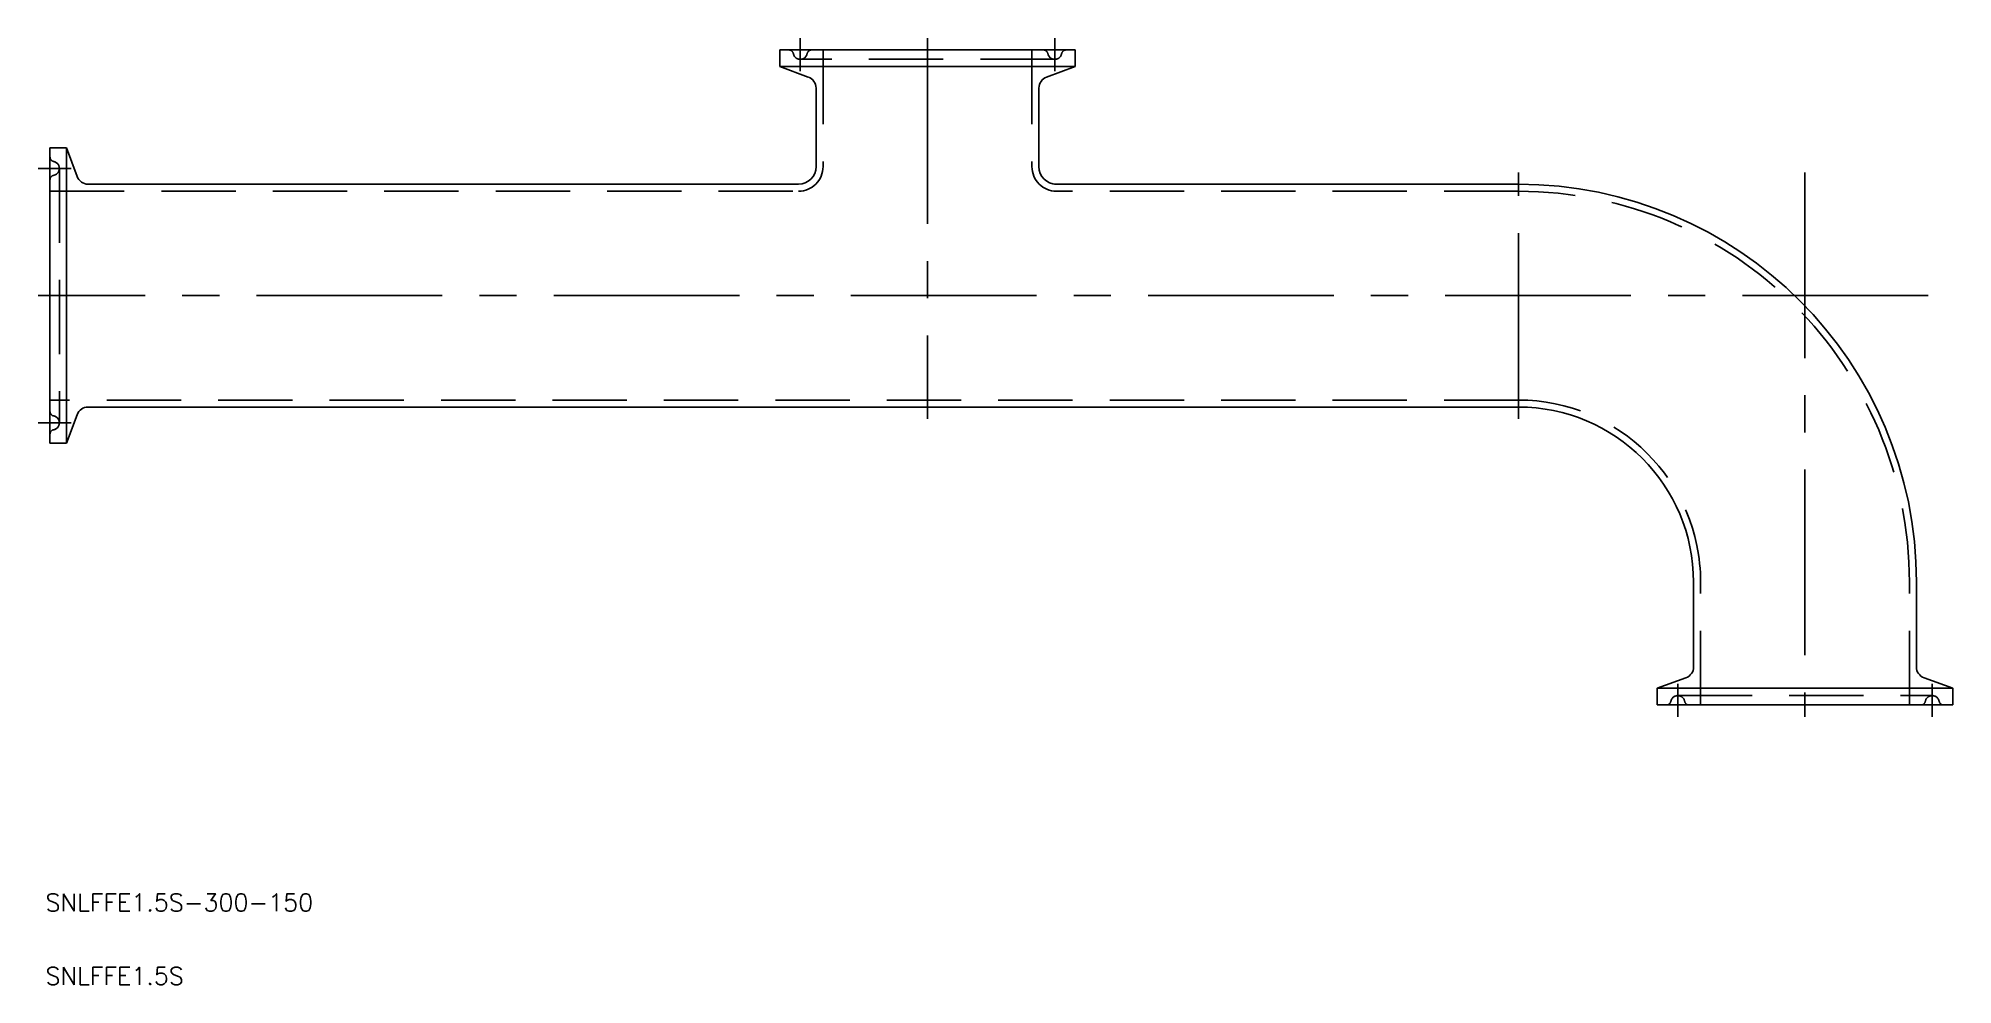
# Model space of a CAD drawing. Extents: x -302 to 25, y -48 to 114.
import ezdxf

# ---------------------------------------------------------------- set-up
doc = ezdxf.new("R2010")
doc.units = 0
doc.linetypes.add('CENTER', pattern=[50.8, 31.75, -6.35, 6.35, -6.35])
doc.linetypes.add('DASHED', pattern=[19.05, 12.7, -6.35])
doc.layers.get('0').update_dxf_attribs({"linetype": 'CONTINUOUS'})
doc.layers.add('CENTER', color=1, linetype='CENTER')
doc.styles.get("Standard").update_dxf_attribs({"font": 'txt.shx', "height": 3, "bigfont": 'bigfont.shx'})

msp = doc.modelspace()

# ---------------------------------------------------------------- linework, layer by layer
at = {"color": 7, "linetype": 'CONTINUOUS'}
for p, q in [((-124.75, 112), (-175.25, 112)), ((-175.25, 109.15), (-175.25, 112)), ((-124.75, 109.15), (-124.75, 112)), ((-124.75, 109.15), (-175.25, 109.15)), ((-175.25, 109.15), (-170.37, 107.37)), ((-124.75, 109.15), (-129.63, 107.37)), ((-169.05, 92.05), (-169.05, 105.49)), ((-130.95, 92.05), (-130.95, 105.49)), ((-300, 95.25), (-300, 44.75)), ((-297.15, 95.25), (-300, 95.25)), ((-297.15, 95.25), (-297.15, 44.75)), ((-297.15, 95.25), (-295.37, 90.37)), ((-172.05, 89.05), (-293.49, 89.05)), ((-49, 89.05), (-128.31, 89.05)), ((-297.15, 44.75), (-295.37, 49.63)), ((-49, 50.95), (-293.49, 50.95)), ((-297.15, 44.75), (-300, 44.75)), ((-19.05, 21), (-19.05, 6.51)), ((19.05, 21), (19.05, 6.51)), ((-25.25, 2.85), (-20.37, 4.63)), ((25.25, 2.85), (20.37, 4.63)), ((-25.25, 2.85), (25.25, 2.85)), ((-25.25, 2.85), (-25.25, 0)), ((-25.25, 0), (25.25, 0)), ((25.25, 2.85), (25.25, 0))]:
    msp.add_line(p, q, dxfattribs=at)
at = {"color": 3, "linetype": 'DASHED'}
for p, q in [((-167.85, 112), (-167.85, 92.05)), ((-132.15, 112), (-132.15, 92.05)), ((-128.25, 110.4), (-171.75, 110.4)), ((-298.4, 91.75), (-298.4, 48.25)), ((-300, 87.85), (-172.05, 87.85)), ((-49, 87.85), (-127.95, 87.85)), ((-49, 52.15), (-300, 52.15)), ((-17.85, 0), (-17.85, 21)), ((17.85, 0), (17.85, 21)), ((-21.75, 1.6), (21.75, 1.6))]:
    msp.add_line(p, q, dxfattribs=at)
for centre, radius, start, end in [((-173.71, 111.2), 0.8, 11.537, 90), ((-171.75, 111.6), 1.2, 191.537, 348.463), ((-169.79, 111.2), 0.8, 90, 168.463), ((-130.21, 111.2), 0.8, 11.537, 90), ((-128.25, 111.6), 1.2, 191.537, 348.463), ((-126.29, 111.2), 0.8, 90, 168.463), ((-299.2, 93.71), 0.8, 180, 258.463), ((-299.6, 91.75), 1.2, 281.537, 78.463), ((-172.05, 92.05), 4.2, 270, 0), ((-127.95, 92.05), 4.2, 180, 270), ((-299.2, 89.79), 0.8, 101.537, 180), ((-49, 21), 66.85, 0, 90), ((-299.2, 50.21), 0.8, 180, 258.463), ((-299.6, 48.25), 1.2, 281.537, 78.463), ((-49, 21), 31.15, 0, 90), ((-299.2, 46.29), 0.8, 101.537, 180), ((-23.71, 0.8), 0.8, 270, 348.463), ((-21.75, 0.4), 1.2, 11.537, 168.463), ((-19.79, 0.8), 0.8, 191.537, 270), ((19.79, 0.8), 0.8, 270, 348.463), ((21.75, 0.4), 1.2, 11.537, 168.463), ((23.71, 0.8), 0.8, 191.537, 270)]:
    msp.add_arc(centre, radius, start, end, dxfattribs=at)
at = {"color": 7, "linetype": 'CONTINUOUS'}
for centre, radius, start, end in [((-171.05, 105.49), 2, 0, 70), ((-128.95, 105.49), 2, 110, 180), ((-172.05, 92.05), 3, 270, 0), ((-127.95, 92.05), 3, 180, 270), ((-293.49, 91.05), 2, 200, 270), ((-49, 21), 68.05, 0, 90), ((-293.49, 48.95), 2, 90, 160), ((-49, 21), 29.95, 0, 90), ((-21.05, 6.51), 2, 290, 360), ((21.05, 6.51), 2, 180, 250)]:
    msp.add_arc(centre, radius, start, end, dxfattribs=at)
at = {"layer": 'CENTER', "color": 1, "linetype": 'CENTER'}
for p, q in [((-171.75, 108.4), (-171.75, 114)), ((-150, 114), (-150, 48.95)), ((-128.25, 108.4), (-128.25, 114)), ((-296.4, 91.75), (-302, 91.75)), ((-49, 48.95), (-49, 91.05)), ((0, 91.05), (0, -2)), ((21.05, 70), (-302, 70)), ((-296.4, 48.25), (-302, 48.25)), ((-21.75, 3.6), (-21.75, -2)), ((21.75, 3.6), (21.75, -2))]:
    msp.add_line(p, q, dxfattribs=at)

# ---------------------------------------------------------------- texts
at = {"color": 7, "linetype": 'CONTINUOUS'}
for s, p in [('SNLFFE1.5S-300-150', (-300.77, -35.27)), ('SNLFFE1.5S', (-300.77, -47.83))]:
    msp.add_text(s, height=3, dxfattribs=at).set_placement(p)

doc.saveas('drawing.dxf')
